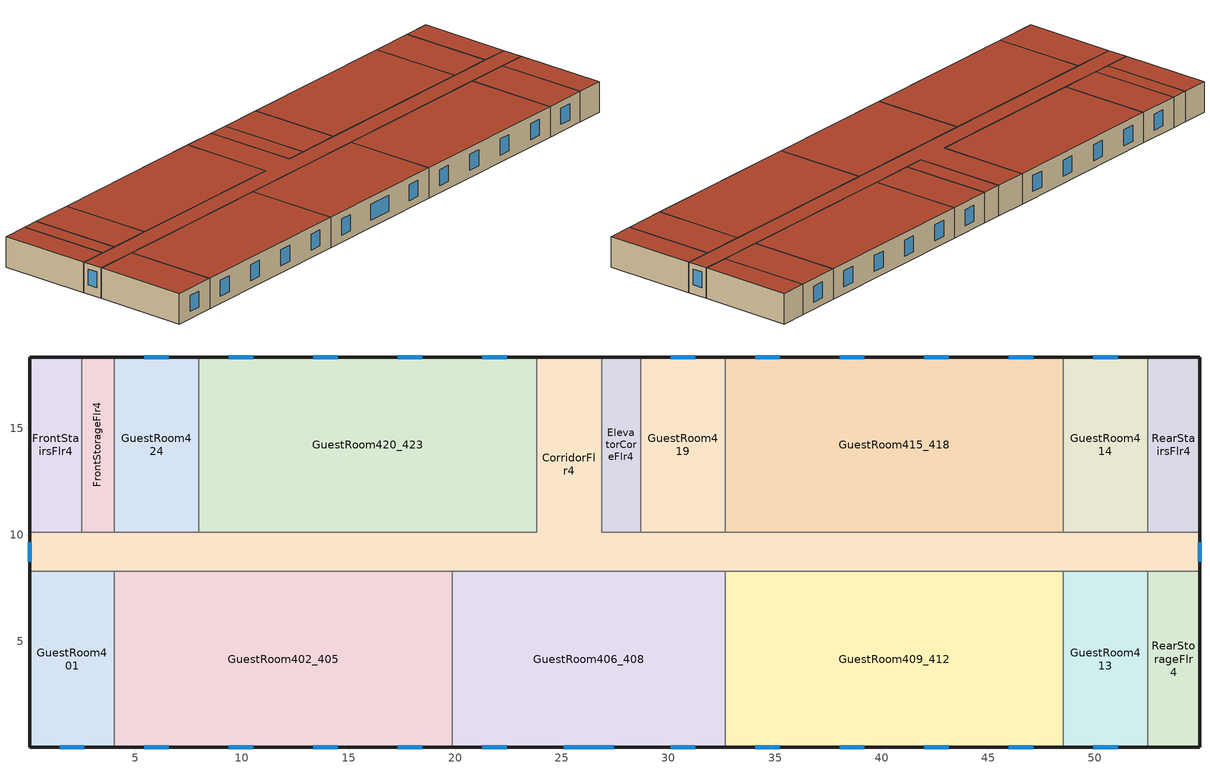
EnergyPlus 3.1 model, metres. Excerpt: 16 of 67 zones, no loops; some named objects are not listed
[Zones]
RearStairsFlr4
 floor to RearStairsFlr3 (INT-FLOOR-TOPSIDE): 54.91,10.11 52.47,10.11 52.47,18.34 54.91,18.34 z8.84
 wall outside (Steel-Framed_R-13_Ext-wall): 54.91,10.11 54.91,18.34 52.47,18.34 z8.84:11.58
 wall to GuestRoom414 (Standard_Int-Wall): 52.47,18.34 52.47,10.11 z8.84:11.58
 wall to CorridorFlr4 (Standard_Int-Wall): 52.47,10.11 54.91,10.11 z8.84:11.58
 roof outside (IEAD_R-15 ci_Roof): 52.47,10.11 54.91,10.11 54.91,18.34 52.47,18.34 z11.58
CorridorFlr4
 floor to CorridorFlr3 (INT-FLOOR-TOPSIDE): 54.91,8.28 0.05,8.28 0.05,10.11 23.82,10.11 23.82,18.34 26.87,18.34 26.87,10.11 54.91,10.11 z8.84
 wall outside (Steel-Framed_R-13_Ext-wall): 54.91,8.28 54.91,10.11 / 26.87,18.34 23.82,18.34 / 0.05,10.11 0.05,8.28 z8.84:11.58
 wall to GuestRoom414 (Standard_Int-Wall): 52.47,10.11 48.51,10.11 z8.84:11.58
 wall to GuestRoom415_418 (Standard_Int-Wall): 48.51,10.11 32.66,10.11 z8.84:11.58
 wall to GuestRoom419 (Standard_Int-Wall): 32.66,10.11 28.7,10.11 z8.84:11.58
 wall to ElevatorCoreFlr4 (Standard_Int-Wall): 28.7,10.11 26.87,10.11 26.87,18.34 z8.84:11.58
 wall to GuestRoom420_423 (Standard_Int-Wall): 23.82,18.34 23.82,10.11 7.97,10.11 z8.84:11.58
 wall to GuestRoom424 (Standard_Int-Wall): 7.97,10.11 4.01,10.11 z8.84:11.58
 wall to FrontStorageFlr4 (Standard_Int-Wall): 4.01,10.11 2.49,10.11 z8.84:11.58
 wall to FrontStairsFlr4 (Standard_Int-Wall): 2.49,10.11 0.05,10.11 z8.84:11.58
 wall to GuestRoom401 (Standard_Int-Wall): 0.05,8.28 4.01,8.28 z8.84:11.58
 wall to GuestRoom402_405 (Standard_Int-Wall): 4.01,8.28 19.86,8.28 z8.84:11.58
 wall to GuestRoom406_408 (Standard_Int-Wall): 19.86,8.28 32.66,8.28 z8.84:11.58
 wall to GuestRoom409_412 (Standard_Int-Wall): 32.66,8.28 48.51,8.28 z8.84:11.58
 wall to GuestRoom413 (Standard_Int-Wall): 48.51,8.28 52.47,8.28 z8.84:11.58
 wall to RearStorageFlr4 (Standard_Int-Wall): 52.47,8.28 54.91,8.28 z8.84:11.58
 window (std_window_UValue_6.878_SHGC_0.25_VT_0.25_east): 54.91,8.73 54.91,9.66 z9.68:11.1
 window (std_window_UValue_6.878_SHGC_0.25_VT_0.25_west): 0.05,9.66 0.05,8.73 z9.68:11.1
 roof outside (IEAD_R-15 ci_Roof): 0.05,8.28 54.91,8.28 54.91,10.11 26.87,10.11 26.87,18.34 23.82,18.34 23.82,10.11 0.05,10.11 z11.58
RearStorageFlr4
 floor to RearStorageFlr3 (INT-FLOOR-TOPSIDE): 54.91,0.05 52.47,0.05 52.47,8.28 54.91,8.28 z8.84
 wall outside (Steel-Framed_R-13_Ext-wall): 52.47,0.05 54.91,0.05 54.91,8.28 z8.84:11.58
 wall to GuestRoom413 (Standard_Int-Wall): 52.47,8.28 52.47,0.05 z8.84:11.58
 roof outside (IEAD_R-15 ci_Roof): 52.47,0.05 54.91,0.05 54.91,8.28 52.47,8.28 z11.58
GuestRoom401
 floor to GuestRoom301 (INT-FLOOR-TOPSIDE): 4.01,0.05 0.05,0.05 0.05,8.28 4.01,8.28 z8.84
 wall outside (Steel-Framed_R-13_Ext-wall): 0.05,8.28 0.05,0.05 4.01,0.05 z8.84:11.58
 wall to GuestRoom402_405 (Standard_Int-Wall): 4.01,0.05 4.01,8.28 z8.84:11.58
 window (std_window_UValue_6.878_SHGC_0.25_VT_0.25): 1.46,0.05 2.6,0.05 z9.49:10.93
 roof outside (IEAD_R-15 ci_Roof): 0.05,0.05 4.01,0.05 4.01,8.28 0.05,8.28 z11.58
GuestRoom402_405
 floor to GuestRoom302_305 (INT-FLOOR-TOPSIDE): 19.86,0.05 4.01,0.05 4.01,8.28 19.86,8.28 z8.84
 wall outside (Steel-Framed_R-13_Ext-wall): 4.01,0.05 19.86,0.05 z8.84:11.58
 wall to GuestRoom406_408 (Standard_Int-Wall): 19.86,0.05 19.86,8.28 z8.84:11.58
 window (std_window_UValue_6.878_SHGC_0.25_VT_0.25): 5.42,0.05 6.56,0.05 / 9.38,0.05 10.52,0.05 / 13.35,0.05 14.49,0.05 / 17.31,0.05 18.45,0.05 z9.49:10.93
 roof outside (IEAD_R-15 ci_Roof): 4.01,0.05 19.86,0.05 19.86,8.28 4.01,8.28 z11.58
GuestRoom406_408
 floor to GuestRoom306_308 (INT-FLOOR-TOPSIDE): 32.66,0.05 19.86,0.05 19.86,8.28 32.66,8.28 z8.84
 wall outside (Steel-Framed_R-13_Ext-wall): 19.86,0.05 32.66,0.05 z8.84:11.58
 wall to GuestRoom409_412 (Standard_Int-Wall): 32.66,0.05 32.66,8.28 z8.84:11.58
 window (std_window_UValue_6.878_SHGC_0.25_VT_0.25): 21.27,0.05 22.41,0.05 / 30.11,0.05 31.25,0.05 / 25.08,0.05 27.44,0.05 z9.49:10.93
 roof outside (IEAD_R-15 ci_Roof): 19.86,0.05 32.66,0.05 32.66,8.28 19.86,8.28 z11.58
GuestRoom409_412
 floor to GuestRoom309_312 (INT-FLOOR-TOPSIDE): 48.51,0.05 32.66,0.05 32.66,8.28 48.51,8.28 z8.84
 wall outside (Steel-Framed_R-13_Ext-wall): 32.66,0.05 48.51,0.05 z8.84:11.58
 wall to GuestRoom413 (Standard_Int-Wall): 48.51,0.05 48.51,8.28 z8.84:11.58
 window (std_window_UValue_6.878_SHGC_0.25_VT_0.25): 34.07,0.05 35.21,0.05 / 38.04,0.05 39.17,0.05 / 42,0.05 43.14,0.05 / 45.96,0.05 47.1,0.05 z9.49:10.93
 roof outside (IEAD_R-15 ci_Roof): 32.66,0.05 48.51,0.05 48.51,8.28 32.66,8.28 z11.58
GuestRoom413
 floor to GuestRoom313 (INT-FLOOR-TOPSIDE): 52.47,0.05 48.51,0.05 48.51,8.28 52.47,8.28 z8.84
 wall outside (Steel-Framed_R-13_Ext-wall): 48.51,0.05 52.47,0.05 z8.84:11.58
 window (std_window_UValue_6.878_SHGC_0.25_VT_0.25): 49.92,0.05 51.06,0.05 z9.49:10.93
 roof outside (IEAD_R-15 ci_Roof): 48.51,0.05 52.47,0.05 52.47,8.28 48.51,8.28 z11.58
GuestRoom414
 floor to GuestRoom314 (INT-FLOOR-TOPSIDE): 52.47,10.11 48.51,10.11 48.51,18.34 52.47,18.34 z8.84
 wall outside (Steel-Framed_R-13_Ext-wall): 52.47,18.34 48.51,18.34 z8.84:11.58
 wall to GuestRoom415_418 (Standard_Int-Wall): 48.51,18.34 48.51,10.11 z8.84:11.58
 window (std_window_UValue_6.878_SHGC_0.61_VT_0.61): 51.06,18.34 49.92,18.34 z9.49:10.93
 roof outside (IEAD_R-15 ci_Roof): 48.51,10.11 52.47,10.11 52.47,18.34 48.51,18.34 z11.58
GuestRoom415_418
 floor to GuestRoom315_318 (INT-FLOOR-TOPSIDE): 48.51,10.11 32.66,10.11 32.66,18.34 48.51,18.34 z8.84
 wall outside (Steel-Framed_R-13_Ext-wall): 48.51,18.34 32.66,18.34 z8.84:11.58
 wall to GuestRoom419 (Standard_Int-Wall): 32.66,18.34 32.66,10.11 z8.84:11.58
 window (std_window_UValue_6.878_SHGC_0.61_VT_0.61): 47.1,18.34 45.96,18.34 / 43.14,18.34 42,18.34 / 39.17,18.34 38.04,18.34 / 35.21,18.34 34.07,18.34 z9.49:10.93
 roof outside (IEAD_R-15 ci_Roof): 32.66,10.11 48.51,10.11 48.51,18.34 32.66,18.34 z11.58
ElevatorCoreFlr4
 floor to ElevatorCoreFlr3 (INT-FLOOR-TOPSIDE): 28.7,10.11 26.87,10.11 26.87,18.34 28.7,18.34 z8.84
 wall outside (Steel-Framed_R-13_Ext-wall): 28.7,18.34 26.87,18.34 z8.84:11.58
 wall to GuestRoom419 (Standard_Int-Wall): 28.7,10.11 28.7,18.34 z8.84:11.58
 roof outside (IEAD_R-15 ci_Roof): 26.87,10.11 28.7,10.11 28.7,18.34 26.87,18.34 z11.58
GuestRoom419
 floor to GuestRoom319 (INT-FLOOR-TOPSIDE): 32.66,10.11 28.7,10.11 28.7,18.34 32.66,18.34 z8.84
 wall outside (Steel-Framed_R-13_Ext-wall): 32.66,18.34 28.7,18.34 z8.84:11.58
 window (std_window_UValue_6.878_SHGC_0.61_VT_0.61): 31.25,18.34 30.11,18.34 z9.49:10.93
 roof outside (IEAD_R-15 ci_Roof): 28.7,10.11 32.66,10.11 32.66,18.34 28.7,18.34 z11.58
GuestRoom420_423
 floor to GuestRoom320_323 (INT-FLOOR-TOPSIDE): 23.82,10.11 7.97,10.11 7.97,18.34 23.82,18.34 z8.84
 wall outside (Steel-Framed_R-13_Ext-wall): 23.82,18.34 7.97,18.34 z8.84:11.58
 wall to GuestRoom424 (Standard_Int-Wall): 7.97,18.34 7.97,10.11 z8.84:11.58
 window (std_window_UValue_6.878_SHGC_0.61_VT_0.61): 22.41,18.34 21.27,18.34 / 18.45,18.34 17.31,18.34 / 14.49,18.34 13.35,18.34 / 10.52,18.34 9.38,18.34 z9.49:10.93
 roof outside (IEAD_R-15 ci_Roof): 7.97,10.11 23.82,10.11 23.82,18.34 7.97,18.34 z11.58
GuestRoom424
 floor to GuestRoom324 (INT-FLOOR-TOPSIDE): 7.97,10.11 4.01,10.11 4.01,18.34 7.97,18.34 z8.84
 wall outside (Steel-Framed_R-13_Ext-wall): 7.97,18.34 4.01,18.34 z8.84:11.58
 wall to FrontStorageFlr4 (Standard_Int-Wall): 4.01,18.34 4.01,10.11 z8.84:11.58
 window (std_window_UValue_6.878_SHGC_0.61_VT_0.61): 6.56,18.34 5.42,18.34 z9.49:10.93
 roof outside (IEAD_R-15 ci_Roof): 4.01,10.11 7.97,10.11 7.97,18.34 4.01,18.34 z11.58
FrontStorageFlr4
 floor to FrontStorageFlr3 (INT-FLOOR-TOPSIDE): 4.01,10.11 2.49,10.11 2.49,18.34 4.01,18.34 z8.84
 wall outside (Steel-Framed_R-13_Ext-wall): 4.01,18.34 2.49,18.34 z8.84:11.58
 wall to FrontStairsFlr4 (Standard_Int-Wall): 2.49,18.34 2.49,10.11 z8.84:11.58
 roof outside (IEAD_R-15 ci_Roof): 2.49,10.11 4.01,10.11 4.01,18.34 2.49,18.34 z11.58
FrontStairsFlr4
 floor to FrontStairsFlr3 (INT-FLOOR-TOPSIDE): 2.49,10.11 0.05,10.11 0.05,18.34 2.49,18.34 z8.84
 wall outside (Steel-Framed_R-13_Ext-wall): 2.49,18.34 0.05,18.34 0.05,10.11 z8.84:11.58
 roof outside (IEAD_R-15 ci_Roof): 0.05,10.11 2.49,10.11 2.49,18.34 0.05,18.34 z11.58
[Building]
Benchmark Small Hotel New V1.1_3.1: North Axis=0; Terrain=City; Loads Convergence Tolerance Value=0.04; Temperature Convergence Tolerance Value=0.2; Solar Distribution=FullInteriorAndExterior; Maximum Number of Warmup Days=25
[Site:Location]
USA FL-MIAMI: Latitude {deg}=25.78; Longitude {deg}=-80.27; Time Zone {hr}=-5; Elevation {m}=2
[Site:GroundTemperature:BuildingSurface]
22.509, 22.645, 22.781, 22.956, 23.052, 23.08, 23.116, 23.108, 23.133, 23.139, 23.077, 22.913
[Site:WaterMainsTemperature]
Calculation Method=CORRELATION; Annual Average Outdoor Air Temperature {C}=24.31; Maximum Difference In Monthly Average Outdoor Air Temperatures {deltaC}=8
[SizingPeriod:DesignDay] Barometric Pressure {Pa}=101301; Rain {0-no,1-yes}=0; Snow on ground {0-no,1-yes}=0; Day of Month=21; Daylight Savings Time Indicator=0; Humidity Indicating Type=WetBulb
Name | Maximum Dry-Bulb Temperature {C} | Daily Temp Range {C} | Humidity Indicating Conditions at Maximum Dry-Bulb | Wind Speed {m/s} design conditions vs. traditional 6.71 m/s (15 mph) | Wind Direction {Degrees; N=0, S=180} | Clearness {0.0 to 1.1} | Month | Day Type | Wind Speed {m/s} design conditions vs. traditional 3.35 m/s (7mph)
MIAMI Ann Htg 99.6% Condns DB | 8 | 0 | 8 | 4.4 | 340 | 0 | 1 | WinterDesignDay
MIAMI Ann Clg .4% Condns DB=>MWB | 33.1 | 6.7 | 25.3 |  | 140 | 1 | 7 | SummerDesignDay | 4.7
MIAMI Ann Clg .4% Condns WB=>MDB | 30.5 | 6.7 | 26.7 |  | 140 | 1 | 7 | SummerDesignDay | 4.7
[WindowMaterial:Glazing] Optical Data Type=SpectralAverage; Thickness=0.003; Infrared Transmittance at Normal Incidence=0; Front Side Infrared Hemispherical Emissivity=0.999; Back Side Infrared Hemispherical Emissivity=0.999; Conductivity=3.3687; Dirt Correction Factor for Solar and Visible Transmittance=1; Solar Diffusing=No
Name | Solar Transmittance at Normal Incidence | Front Side Solar Reflectance at Normal Incidence | Back Side Solar Reflectance at Normal Incidence | Visible Transmittance at Normal Incidence | Front Side Visible Reflectance at Normal Incidence | Back Side Visible Reflectance at Normal Incidence
Theoretical Glass [58] | 0.2374 | 0.7126 | 0.7126 | 0.2512 | 0.6988 | 0.6988
Theoretical Glass [59] | 0.5952 | 0.3548 | 0.3548 | 0.6092 | 0.3408 | 0.3408
[Material] Thermal Absorptance=0.9
Name | Roughness | Thickness | Conductivity | Density | Specific Heat | Solar Absorptance | Visible Absorptance | Thickness {m} | Conductivity {W/m-K} | Density {kg/m3} | Specific Heat {J/kg-K}
Roof Membrane | VeryRough | 0.0095 | 0.16 | 1121.29 | 1460 | 0.7 | 0.7
Roof Insulation | MediumRough | 0.125 | 0.049 | 265 | 836.8 | 0.7 | 0.7
Metal Decking | MediumSmooth | 0.0015 | 45.006 | 7680 | 418.4 | 0.7 | 0.3
GP01 1/2 GYPSUM | Smooth | 0.0127 | 0.16 | 800 | 1090 | 0.7 | 0.5
Wall Insulation [1] | MediumRough | 0.0373 | 0.045 | 265 | 836.8 | 0.7 | 0.7
1/2IN Gypsum | Smooth | 0.0127 | 0.16 | 784.9 | 830 | 0.92 | 0.92
Std Wood 6inch | MediumSmooth |  |  |  |  | 0.7 | 0.7 | 0.15 | 0.12 | 540 | 1210
Std MAT-CC05 4  MW CONCRETE | Rough |  |  |  |  | 0.7 | 0.2 | 0.1 | 0.858 | 1968 | 836.8
[Material:NoMass] Thermal Absorptance=0.9; Solar Absorptance=0.7
Name | Roughness | Thermal Resistance {(m2-K)/W} | Visible Absorptance | Thermal Resistance {m2-K/W}
MAT-SHEATH | Rough | 0.3626 | 0.7
Std CP02 CARPET PAD | VeryRough |  | 0.8 | 0.21648
[Construction]
InteriorFurnishings: Std Wood 6inch
INT-FLOOR-TOPSIDE: Std MAT-CC05 4  MW CONCRETE, Std CP02 CARPET PAD
std_window_UValue_6.878_SHGC_0.25_VT_0.25; std_window_UValue_6.878_SHGC_0.25_VT_0.25_east; std_window_UValue_6.878_SHGC_0.25_VT_0.25_west: Theoretical Glass [58]
std_window_UValue_6.878_SHGC_0.61_VT_0.61: Theoretical Glass [59]
IEAD_R-15 ci_Roof: Roof Membrane, Roof Insulation, Metal Decking
Standard_Int-Wall: GP01 1/2 GYPSUM, GP01 1/2 GYPSUM
Steel-Framed_R-13_Ext-wall: MAT-SHEATH, Wall Insulation [1], 1/2IN Gypsum
[ComponentCost:LineItem]
Name | Line Item Type | Item | Cost per Each | Quantity | Cost per Unit of Output Capacity
Infiltration:RearStairsFlr4 | General | RearStairsFlr4 | 1 | 0.015
LIGHTING EQUIP:RearStairsFlr4 | Lights | RearStairsFlr4 |  |  | 1
Infiltration:RearStorageFlr4 | General | RearStorageFlr4 | 1 | 0.015
LIGHTING EQUIP:RearStorageFlr4 | Lights | RearStorageFlr4 |  |  | 1
Infiltration:GuestRoom401 | General | GuestRoom401 | 1 | 0.0199
People:GuestRoom401 | General | GuestRoom401 | 1 | 1.5
LIGHTING EQUIP:GuestRoom401 | Lights | GuestRoom401 |  |  | 1
ElectricEquipment:GuestRoom401:PlugMisc | General | GuestRoom401 | 1 | 0.4663
Infiltration:GuestRoom402_405 | General | GuestRoom402_405 | 1 | 0.0527
People:GuestRoom402_405 | General | GuestRoom402_405 | 1 | 6
LIGHTING EQUIP:GuestRoom402_405 | Lights | GuestRoom402_405 |  |  | 1
ElectricEquipment:GuestRoom402_405:PlugMisc | General | GuestRoom402_405 | 1 | 1.8654
Infiltration:GuestRoom406_408 | General | GuestRoom406_408 | 1 | 0.0426
People:GuestRoom406_408 | General | GuestRoom406_408 | 1 | 4.5
LIGHTING EQUIP:GuestRoom406_408 | Lights | GuestRoom406_408 |  |  | 1
ElectricEquipment:GuestRoom406_408:PlugMisc | General | GuestRoom406_408 | 1 | 1.5066
Infiltration:GuestRoom409_412 | General | GuestRoom409_412 | 1 | 0.0527
People:GuestRoom409_412 | General | GuestRoom409_412 | 1 | 6
LIGHTING EQUIP:GuestRoom409_412 | Lights | GuestRoom409_412 |  |  | 1
ElectricEquipment:GuestRoom409_412:PlugMisc | General | GuestRoom409_412 | 1 | 1.8654
Infiltration:GuestRoom413 | General | GuestRoom413 | 1 | 0.0132
People:GuestRoom413 | General | GuestRoom413 | 1 | 1.5
LIGHTING EQUIP:GuestRoom413 | Lights | GuestRoom413 |  |  | 1
ElectricEquipment:GuestRoom413:PlugMisc | General | GuestRoom413 | 1 | 0.4663
Infiltration:GuestRoom414 | General | GuestRoom414 | 1 | 0.0132
People:GuestRoom414 | General | GuestRoom414 | 1 | 1.5
LIGHTING EQUIP:GuestRoom414 | Lights | GuestRoom414 |  |  | 1
ElectricEquipment:GuestRoom414:PlugMisc | General | GuestRoom414 | 1 | 0.4663
Infiltration:GuestRoom415_418 | General | GuestRoom415_418 | 1 | 0.0527
People:GuestRoom415_418 | General | GuestRoom415_418 | 1 | 6
LIGHTING EQUIP:GuestRoom415_418 | Lights | GuestRoom415_418 |  |  | 1
ElectricEquipment:GuestRoom415_418:PlugMisc | General | GuestRoom415_418 | 1 | 1.8652
Infiltration:ElevatorCoreFlr4 | General | ElevatorCoreFlr4 | 1 | 0.0061
Infiltration:GuestRoom419 | General | GuestRoom419 | 1 | 0.0132
People:GuestRoom419 | General | GuestRoom419 | 1 | 1.5
LIGHTING EQUIP:GuestRoom419 | Lights | GuestRoom419 |  |  | 1
ElectricEquipment:GuestRoom419:PlugMisc | General | GuestRoom419 | 1 | 0.4663
Infiltration:GuestRoom420_423 | General | GuestRoom420_423 | 1 | 0.0527
People:GuestRoom420_423 | General | GuestRoom420_423 | 1 | 6
LIGHTING EQUIP:GuestRoom420_423 | Lights | GuestRoom420_423 |  |  | 1
ElectricEquipment:GuestRoom420_423:PlugMisc | General | GuestRoom420_423 | 1 | 1.8652
Infiltration:GuestRoom424 | General | GuestRoom424 | 1 | 0.0132
People:GuestRoom424 | General | GuestRoom424 | 1 | 1.5
LIGHTING EQUIP:GuestRoom424 | Lights | GuestRoom424 |  |  | 1
ElectricEquipment:GuestRoom424:PlugMisc | General | GuestRoom424 | 1 | 0.4663
Infiltration:FrontStorageFlr4 | General | FrontStorageFlr4 | 1 | 0.0051
LIGHTING EQUIP:FrontStorageFlr4 | Lights | FrontStorageFlr4 |  |  | 1
Infiltration:FrontStairsFlr4 | General | FrontStairsFlr4 | 1 | 0.015
LIGHTING EQUIP:FrontStairsFlr4 | Lights | FrontStairsFlr4 |  |  | 1
[Zone] Type=1; Multiplier=1; Ceiling Height=-9999; Part of Total Floor Area=Yes
Name | Volume
RearStairsFlr4 | 55.0615
CorridorFlr4 | 344.0527
RearStorageFlr4 | 55.0655
GuestRoom401; GuestRoom413 | 89.4594
GuestRoom402_405; GuestRoom409_412 | 357.8378
GuestRoom406_408 | 289.0228
GuestRoom414; GuestRoom419; GuestRoom424 | 89.4529
GuestRoom415_418; GuestRoom420_423 | 357.8117
ElevatorCoreFlr4 | 41.286
FrontStorageFlr4 | 34.405
FrontStairsFlr4 | 55.0479
[InternalMass] Construction=InteriorFurnishings
Name | Zone | Surface Area
RearStairsFlr4_InternalMass_1 | RearStairsFlr4 | 40.144
CorridorFlr4_InternalMass_1 | CorridorFlr4 | 250.8404
RearStorageFlr4_InternalMass_1 | RearStorageFlr4 | 40.1469
GuestRoom401_InternalMass_1 | GuestRoom401 | 65.2227
GuestRoom402_405_InternalMass_1 | GuestRoom402_405 | 260.8908
GuestRoom406_408_InternalMass_1 | GuestRoom406_408 | 210.7195
GuestRoom409_412_InternalMass_1 | GuestRoom409_412 | 260.8908
GuestRoom413_InternalMass_1 | GuestRoom413 | 65.2227
GuestRoom414_InternalMass_1 | GuestRoom414 | 65.2179
GuestRoom415_418_InternalMass_1 | GuestRoom415_418 | 260.8717
GuestRoom419_InternalMass_1 | GuestRoom419 | 65.2179
GuestRoom420_423_InternalMass_1 | GuestRoom420_423 | 260.8717
GuestRoom424_InternalMass_1 | GuestRoom424 | 65.2179
FrontStorageFlr4_InternalMass_1 | FrontStorageFlr4 | 25.0838
FrontStairsFlr4_InternalMass_1 | FrontStairsFlr4 | 40.1341
[ZoneInfiltration:DesignFlowRate] Design Volume Flow Rate Calculation Method=Flow/Zone; Constant Term Coefficient=1; Temperature Term Coefficient=0; Velocity Term Coefficient=0; Velocity Squared Term Coefficient=0
Name | Zone | Schedule | Design Flow Rate {m3/s}
RearStairsFlr4_Infiltration | RearStairsFlr4 | INFIL_SCH | 0.015
CorridorFlr4_Infiltration | CorridorFlr4 | INFIL_HALF_ON_SCH | 0.043
RearStorageFlr4_Infiltration | RearStorageFlr4 | INFIL_HALF_ON_SCH | 0.015
GuestRoom401_Infiltration | GuestRoom401 | INFIL_HALF_ON_SCH | 0.0199
GuestRoom402_405_Infiltration | GuestRoom402_405 | INFIL_HALF_ON_SCH | 0.0527
GuestRoom406_408_Infiltration | GuestRoom406_408 | INFIL_HALF_ON_SCH | 0.0426
GuestRoom409_412_Infiltration | GuestRoom409_412 | INFIL_HALF_ON_SCH | 0.0527
GuestRoom413_Infiltration | GuestRoom413 | INFIL_HALF_ON_SCH | 0.0132
GuestRoom414_Infiltration | GuestRoom414 | INFIL_HALF_ON_SCH | 0.0132
GuestRoom415_418_Infiltration | GuestRoom415_418 | INFIL_HALF_ON_SCH | 0.0527
ElevatorCoreFlr4_Infiltration | ElevatorCoreFlr4 | INFIL_HALF_ON_SCH | 0.0061
GuestRoom419_Infiltration | GuestRoom419 | INFIL_HALF_ON_SCH | 0.0132
GuestRoom420_423_Infiltration | GuestRoom420_423 | INFIL_HALF_ON_SCH | 0.0527
GuestRoom424_Infiltration | GuestRoom424 | INFIL_HALF_ON_SCH | 0.0132
FrontStorageFlr4_Infiltration | FrontStorageFlr4 | INFIL_HALF_ON_SCH | 0.0051
FrontStairsFlr4_Infiltration | FrontStairsFlr4 | INFIL_SCH | 0.015
[Lights] Design Level Calculation Method=LightingLevel; Return Air Fraction=0; Fraction Radiant=0.7; Fraction Visible=0.2; Fraction Replaceable=1; Return Air Fraction is Calculated from Plenum Temperature=No
Name | Zone | Schedule | Design Level {W}
RearStairsFlr4_Lights | RearStairsFlr4 | Corridor_Ltg_Sch | 129.6651
CorridorFlr4_Lights | CorridorFlr4 | Corridor_Ltg_Sch | 674.7607
RearStorageFlr4_Lights | RearStorageFlr4 | Storage_Ltg_Sch | 172.6317
GuestRoom401_Lights | GuestRoom401 | GuestRoom_Ltg_Sch_Base | 386.1183
GuestRoom402_405_Lights | GuestRoom402_405 | GuestRoom_Ltg_Sch_Base | 1544.47
GuestRoom406_408_Lights | GuestRoom406_408 | GuestRoom_Ltg_Sch_Base | 1247.46
GuestRoom409_412_Lights | GuestRoom409_412 | GuestRoom_Ltg_Sch_Base | 1544.47
GuestRoom413_Lights | GuestRoom413 | GuestRoom_Ltg_Sch_Base | 386.1183
GuestRoom414_Lights | GuestRoom414 | GuestRoom_Ltg_Sch_Base | 386.0902
GuestRoom415_418_Lights | GuestRoom415_418 | GuestRoom_Ltg_Sch_Base | 1544.36
GuestRoom419_Lights | GuestRoom419 | GuestRoom_Ltg_Sch_Base | 386.0902
GuestRoom420_423_Lights | GuestRoom420_423 | GuestRoom_Ltg_Sch_Base | 1544.36
GuestRoom424_Lights | GuestRoom424 | GuestRoom_Ltg_Sch_Base | 386.0902
FrontStorageFlr4_Lights | FrontStorageFlr4 | Storage_Ltg_Sch | 107.8604
FrontStairsFlr4_Lights | FrontStairsFlr4 | Corridor_Ltg_Sch | 129.6332
[Sizing:Zone] Zone Cooling Design Supply Air Temperature {C}=14; Zone Heating Design Supply Air Temperature {C}=40; Zone Cooling Design Supply Air Humidity Ratio {kg-H20/kg-air}=0.0085; Zone Heating Design Supply Air Humidity Ratio {kg-H20/kg-air}=0.008; Outdoor Air Method=Flow/Zone; Outside Air Flow per Zone Floor Area {(m3/s)/m2}=0; Cooling Design Air Flow Method {Flow/Zone | DesignDay | DesignDayWithLimit}=DesignDayWithLimit; Cooling Minimum Air Flow=0; Cooling Minimum Air Flow Fraction=0; Heating Design Air Flow Method {Flow/Zone | DesignDay}=DesignDay; Heating Design Air Flow Rate=0
Name | Outside Air Flow per Zone {m3/s}
RearStairsFlr4; RearStorageFlr4; FrontStorageFlr4; FrontStairsFlr4 | 0
GuestRoom401; GuestRoom413; GuestRoom414; GuestRoom419; GuestRoom424 | 0.01415
GuestRoom402_405; GuestRoom409_412; GuestRoom415_418; GuestRoom420_423 | 0.0566
GuestRoom406_408 | 0.04245
[ZoneControl:Thermostat] Control Type Schedule=Dual Zone Control Type Sched
Name | Zone | Control 1
RearStairsFlr4 Thermostat | RearStairsFlr4 | RearStairsFlr4 DualSPSched
RearStorageFlr4 Thermostat | RearStorageFlr4 | RearStorageFlr4 DualSPSched
GuestRoom401 Thermostat | GuestRoom401 | GuestRoom401 DualSPSched
GuestRoom402_405 Thermostat | GuestRoom402_405 | GuestRoom402_405 DualSPSched
GuestRoom406_408 Thermostat | GuestRoom406_408 | GuestRoom406_408 DualSPSched
GuestRoom409_412 Thermostat | GuestRoom409_412 | GuestRoom409_412 DualSPSched
GuestRoom413 Thermostat | GuestRoom413 | GuestRoom413 DualSPSched
GuestRoom414 Thermostat | GuestRoom414 | GuestRoom414 DualSPSched
GuestRoom415_418 Thermostat | GuestRoom415_418 | GuestRoom415_418 DualSPSched
GuestRoom419 Thermostat | GuestRoom419 | GuestRoom419 DualSPSched
GuestRoom420_423 Thermostat | GuestRoom420_423 | GuestRoom420_423 DualSPSched
GuestRoom424 Thermostat | GuestRoom424 | GuestRoom424 DualSPSched
FrontStorageFlr4 Thermostat | FrontStorageFlr4 | FrontStorageFlr4 DualSPSched
FrontStairsFlr4 Thermostat | FrontStairsFlr4 | FrontStairsFlr4 DualSPSched
[ThermostatSetpoint:DualSetpoint]
Name | Heating Setpoint Temperature Schedule | Cooling Setpoint Temperature Schedule
RearStairsFlr4 DualSPSched; RearStorageFlr4 DualSPSched; FrontStorageFlr4 DualSPSched; FrontStairsFlr4 DualSPSched | UnitHeater_HtgSP_Sch | UnitHeater_ClgSP_Sch
GuestRoom401 DualSPSched; GuestRoom402_405 DualSPSched; GuestRoom406_408 DualSPSched; GuestRoom409_412 DualSPSched; GuestRoom413 DualSPSched; GuestRoom414 DualSPSched; GuestRoom415_418 DualSPSched; GuestRoom419 DualSPSched; GuestRoom420_423 DualSPSched; GuestRoom424 DualSPSched | HTGSETP_SCH | CLGSETP_SCH
[Zone equipment]
RearStairsFlr4: RearStairsFlr4 Unit Heater
RearStorageFlr4: RearStorageFlr4 Unit Heater
GuestRoom401: GuestRoom401 PTAC
GuestRoom402_405: GuestRoom402_405 PTAC
GuestRoom406_408: GuestRoom406_408 PTAC
GuestRoom409_412: GuestRoom409_412 PTAC
GuestRoom413: GuestRoom413 PTAC
GuestRoom414: GuestRoom414 PTAC
GuestRoom415_418: GuestRoom415_418 PTAC
GuestRoom419: GuestRoom419 PTAC
GuestRoom420_423: GuestRoom420_423 PTAC
GuestRoom424: GuestRoom424 PTAC
FrontStorageFlr4: FrontStorageFlr4 Unit Heater
FrontStairsFlr4: FrontStairsFlr4 Unit Heater
[People] Schedule=GuestRoom_Occ_Sch; Number of People Calculation Method=People; Fraction Radiant=0.3; User Specified Sensible Fraction=AUTOCALCULATE; Activity Level Schedule=ACTIVITY_SCH; Enable ASHRAE 55 Comfort Warnings=No; MRT Calculation=ZoneAveraged; Work Efficiency Schedule=WORK_EFF_SCH; Clothing Schedule=CLOTHING_SCH; Air Velocity Schedule=AIR_VELO_SCH; Thermal Comfort Report=FANGER
Name | Zone | Number of People
GuestRoom401 People | GuestRoom401 | 1.5
GuestRoom402_405 People | GuestRoom402_405 | 6
GuestRoom406_408 People | GuestRoom406_408 | 4.5
GuestRoom409_412 People | GuestRoom409_412 | 6
GuestRoom413 People | GuestRoom413 | 1.5
GuestRoom414 People | GuestRoom414 | 1.5
GuestRoom415_418 People | GuestRoom415_418 | 6
GuestRoom419 People | GuestRoom419 | 1.5
GuestRoom420_423 People | GuestRoom420_423 | 6
GuestRoom424 People | GuestRoom424 | 1.5
[ElectricEquipment] Schedule=GuestRoom_Eqp_Sch; Design Level Calculation Method=EquipmentLevel; Fraction Latent=0; Fraction Radiant=0.5; Fraction Lost=0
Name | Zone | Design Level {W}
GuestRoom401_PlugMisc_Equip | GuestRoom401 | 466.3422
GuestRoom402_405_PlugMisc_Equip | GuestRoom402_405 | 1865.37
GuestRoom406_408_PlugMisc_Equip | GuestRoom406_408 | 1506.64
GuestRoom409_412_PlugMisc_Equip | GuestRoom409_412 | 1865.37
GuestRoom413_PlugMisc_Equip | GuestRoom413 | 466.3422
GuestRoom414_PlugMisc_Equip | GuestRoom414 | 466.3082
GuestRoom415_418_PlugMisc_Equip | GuestRoom415_418 | 1865.23
GuestRoom419_PlugMisc_Equip | GuestRoom419 | 466.3082
GuestRoom420_423_PlugMisc_Equip | GuestRoom420_423 | 1865.23
GuestRoom424_PlugMisc_Equip | GuestRoom424 | 466.3082
[Exterior:Lights]
Exterior Facade Lighting: Schedule=ALWAYS_ON; Design Level=2400.01; Control Option=AstronomicalClock
[Schedule:Compact]
GuestRoom_Ltg_Sch_Base: Fraction, Through: 12/31, For: Weekdays, Until: 01:00, 0.22, Until: 02:00, 0.17, Until: 05:00, 0.11, Until: 06:00, 0.22, Until: 07:00, 0.44, Until: 08:00, 0.56, Until: 10:00, 0.44, Until: 18:00, 0.28, Until: 19:00, 0.67, Until: 20:00, 0.89, Until: 21:00, 1, Until: 22:00, 0.89, Until: 23:00, 0.67, Until: 24:00, 0.33, For: Saturday Sunday Holidays, Until: 02:00, 0.26, Until: 06:00, 0.11, Until: 08:00, 0.41, Until: 10:00, 0.56, Until: 11:00, 0.41, Until: 18:00, 0.33, Until: 19:00, 0.85, Until: 22:00, 1, Until: 23:00, 0.85, Until: 24:00, 0.41, For: WinterDesignDay, Until: 24:00, 0, For: SummerDesignDay CustomDay1 CustomDay2, Until: 24:00, 1
Storage_Ltg_Sch: Fraction, Through: 12/31, For: Weekdays, Until: 07:00, 0.1, Until: 08:00, 0.2, Until: 18:00, 0.4, Until: 22:00, 0.2, Until: 24:00, 0.1, For: Saturday Sunday Holidays, Until: 07:00, 0.1, Until: 08:00, 0.2, Until: 18:00, 0.4, Until: 22:00, 0.2, Until: 24:00, 0.1, For: WinterDesignDay, Until: 24:00, 0, For: SummerDesignDay CustomDay1 CustomDay2, Until: 24:00, 1
Corridor_Ltg_Sch: On/Off, Through: 12/31, For: AllDays, Until: 24:00, 1
GuestRoom_Eqp_Sch: Fraction, Through: 12/31, For: Weekdays, Until: 06:00, 0.2, Until: 07:00, 0.62, Until: 08:00, 0.9, Until: 10:00, 0.43, Until: 17:00, 0.26, Until: 19:00, 0.51, Until: 20:00, 0.49, Until: 21:00, 0.66, Until: 22:00, 0.7, Until: 23:00, 0.35, Until: 24:00, 0.2, For: Saturday Sunday Holidays, Until: 06:00, 0.2, Until: 07:00, 0.3, Until: 08:00, 0.62, Until: 09:00, 0.9, Until: 10:00, 0.62, Until: 17:00, 0.29, Until: 18:00, 0.43, Until: 19:00, 0.51, Until: 20:00, 0.49, Until: 21:00, 0.66, Until: 22:00, 0.7, Until: 23:00, 0.35, Until: 24:00, 0.2, For: WinterDesignDay, Until: 24:00, 0, For: SummerDesignDay CustomDay1 CustomDay2, Until: 24:00, 1
GuestRoom_Occ_Sch: Fraction, Through: 12/31, For: Weekdays, Until: 06:00, 0.65, Until: 07:00, 0.5, Until: 09:00, 0.28, Until: 15:00, 0.13, Until: 16:00, 0.2, Until: 19:00, 0.35, Until: 21:00, 0.5, Until: 22:00, 0.58, Until: 24:00, 0.65, For: Saturday Sunday Holidays, Until: 06:00, 0.65, Until: 07:00, 0.0.50, Until: 09:00, 0.34, Until: 17:00, 0.2, Until: 18:00, 0.34, Until: 19:00, 0.35, Until: 21:00, 0.65, Until: 24:00, 0.5, For: WinterDesignDay, Until: 24:00, 0, For: SummerDesignDay CustomDay1 CustomDay2, Until: 24:00, 1
INFIL_SCH; ALWAYS_ON: Through: 12/31, For: AllDays, Until: 24:00, 1
INFIL_HALF_ON_SCH: Through: 12/31, For: AllDays, Until: 24:00, 0.5
HTGSETP_SCH: Through: 12/31, For: AllDays, Until: 24:00, 21
CLGSETP_SCH: Through: 12/31, For: AllDays, Until: 24:00, 24
UnitHeater_HtgSP_Sch: Temperature, Through: 12/31, For: AllDays, Until: 24:00, 15.6
UnitHeater_ClgSP_Sch: Temperature, Through: 12/31, For: AllDays, Until: 24:00, 40
Dual Zone Control Type Sched: Through: 12/31, For: AllDays, Until: 24:00, 4
ACTIVITY_SCH: Through: 12/31, For: AllDays, Until: 24:00, 120
WORK_EFF_SCH: Through: 12/31, For: AllDays, Until: 24:00, 0
AIR_VELO_SCH: Through: 12/31, For: AllDays, Until: 24:00, 0.2
CLOTHING_SCH: Through: 04/30, For: AllDays, Until: 24:00, 1, Through: 09/30, For: AllDays, Until: 24:00, 0.5, Through: 12/31, For: AllDays, Until: 24:00, 1
